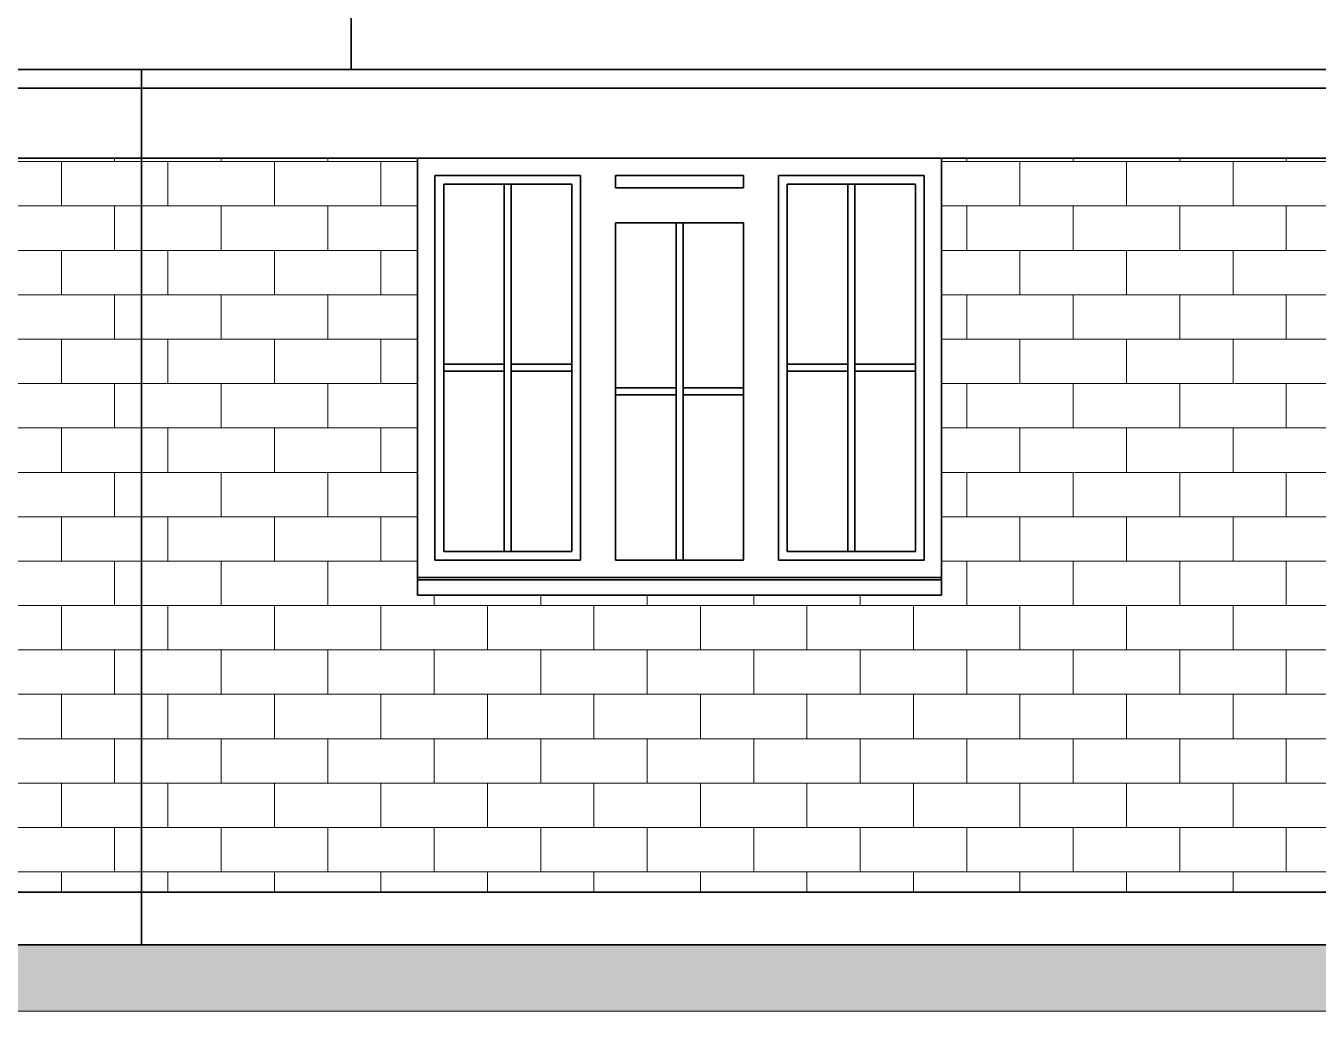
# Model space of a CAD drawing. Header units: millimetres. Extents: x 102766 to 172228, y -127504 to -81044.
# Drawn here: x 112370 to 116068, y -103395 to -100577 of the extents above; entities that cross this region are included whole.
import ezdxf

# ---------------------------------------------------------------- set-up
doc = ezdxf.new("R2010")
doc.units = ezdxf.units.MM
doc.header["$MEASUREMENT"] = 0
doc.layers.add('2D Drafting - General_Pen_No__105', color=7, linetype='Continuous', lineweight=13, true_color=0xcae6ff)
doc.layers.add('2D Drafting - General_Pen_No__82', color=7, linetype='Continuous', lineweight=20, true_color=0xaaaaaa)
doc.layers.add('Shell - Roof_Pen_No__21', color=7, linetype='Continuous', lineweight=35)
doc.layers.add('Structural - Bearing_Pen_No__21', color=7, linetype='Continuous', lineweight=35)
pattern_1 = [(0, (0, 0), (0, 127), []), (90, (0, 0), (-304.8, 0), [127, -127]), (90, (152.4, 127), (-304.8, 0), [127, -127])]

msp = doc.modelspace()

# ---------------------------------------------------------------- hatches: boundary and pattern name
at = {"layer": '2D Drafting - General_Pen_No__82', "linetype": 'Continuous'}
h = msp.add_hatch(dxfattribs=at)
h.set_pattern_fill('Shingle', color=256, style=0, pattern_type=2)
h.set_pattern_definition(pattern_1)
h.paths.add_polyline_path([(112193.3, -100954.9), (112193.3, -103054.9), (112700.6, -103054.9), (112700.6, -100954.9)])
h = msp.add_hatch(dxfattribs=at)
h.set_pattern_fill('Shingle', color=256, style=0, pattern_type=2)
h.set_pattern_definition(pattern_1)
h.paths.add_polyline_path([(112700.6, -100954.9), (113490.3, -100954.9), (113490.3, -102204.9), (114990.3, -102204.9), (114990.3, -100954.9), (116876.8, -100954.9), (116876.8, -102204.9), (118376.8, -102204.9), (118376.8, -100954.9), (119251.6, -100954.9), (119251.6, -103054.9), (112700.6, -103054.9)])
msp.add_hatch(color=256, dxfattribs=at).paths.add_polyline_path([(104382.7, -103204.9), (119833.1, -103204.9), (119833.1, -103395), (104382.7, -103395)])

# ---------------------------------------------------------------- linework, layer by layer
at = {"layer": '2D Drafting - General_Pen_No__105', "linetype": 'Continuous', "flags": 128}
for points in [[(112193.3, -100954.9), (112193.3, -103054.9), (112700.6, -103054.9), (112700.6, -100954.9)], [(112700.6, -100954.9), (113490.3, -100954.9), (113490.3, -102204.9), (114990.3, -102204.9), (114990.3, -100954.9), (116876.8, -100954.9), (116876.8, -102204.9), (118376.8, -102204.9), (118376.8, -100954.9), (119251.6, -100954.9), (119251.6, -103054.9), (112700.6, -103054.9)], [(104382.7, -103204.9), (119833.1, -103204.9), (119833.1, -103395), (104382.7, -103395)]]:
    msp.add_lwpolyline(points, close=True, dxfattribs=at)
at = {"layer": 'Shell - Roof_Pen_No__21', "linetype": 'Continuous'}
for p, q in [((113300.6, -100472.1), (113300.6, -100701.3)), ((113300.6, -100701.3), (107601, -100701.3)), ((113300.6, -100701.3), (113300.6, -100701.3)), ((119851.6, -100701.3), (113300.6, -100701.3))]:
    msp.add_line(p, q, dxfattribs=at)
at = {"layer": 'Structural - Bearing_Pen_No__21', "linetype": 'Continuous'}
for p, q in [((112700.6, -103054.9), (112700.6, -100701.3)), ((119251.6, -100754.9), (105251.2, -100754.9)), ((119251.8, -100954.9), (105251.4, -100954.9)), ((113490.3, -100954.9), (113490.3, -102104.9)), ((114990.3, -100954.9), (113490.3, -100954.9)), ((113490.3, -100954.9), (113490.3, -101004.9)), ((114990.3, -102104.9), (114990.3, -100954.9)), ((114990.3, -101004.9), (114990.3, -100954.9)), ((113540.3, -102104.9), (113540.3, -101004.9)), ((113540.3, -101004.9), (113957, -101004.9)), ((113565.3, -101029.9), (113565.3, -102079.9)), ((113932, -101029.9), (113565.3, -101029.9)), ((113738.6, -101544.9), (113738.6, -101029.9)), ((113758.6, -101029.9), (113758.6, -101544.9)), ((113932, -102079.9), (113932, -101029.9)), ((113957, -101004.9), (113957, -102104.9)), ((114057, -101039.9), (114057, -101004.9)), ((114057, -101004.9), (114423.6, -101004.9)), ((114423.6, -101004.9), (114423.6, -101039.9)), ((114523.6, -102104.9), (114523.6, -101004.9)), ((114523.6, -101004.9), (114940.3, -101004.9)), ((114548.6, -101029.9), (114548.6, -102079.9)), ((114915.3, -101029.9), (114548.6, -101029.9)), ((114722, -101544.9), (114722, -101029.9)), ((114742, -101029.9), (114742, -101544.9)), ((114915.3, -102079.9), (114915.3, -101029.9)), ((114940.3, -101004.9), (114940.3, -102104.9)), ((114423.6, -101039.9), (114057, -101039.9)), ((114057, -102104.9), (114057, -101139.9)), ((114057, -101139.9), (114423.6, -101139.9)), ((114230.3, -101612.4), (114230.3, -101139.9)), ((114250.3, -101139.9), (114250.3, -101612.4)), ((114423.6, -101139.9), (114423.6, -102104.9)), ((113565.3, -101544.9), (113738.6, -101544.9)), ((113738.6, -101544.9), (113738.6, -101564.9)), ((113758.6, -101564.9), (113758.6, -101544.9)), ((113758.6, -101544.9), (113932, -101544.9)), ((114548.6, -101544.9), (114722, -101544.9)), ((114722, -101544.9), (114722, -101564.9)), ((114742, -101564.9), (114742, -101544.9)), ((114742, -101544.9), (114915.3, -101544.9)), ((113738.6, -101564.9), (113565.3, -101564.9)), ((113738.6, -102079.9), (113738.6, -101564.9)), ((113758.6, -101564.9), (113758.6, -102079.9)), ((113932, -101564.9), (113758.6, -101564.9)), ((114722, -101564.9), (114548.6, -101564.9)), ((114722, -102079.9), (114722, -101564.9)), ((114742, -101564.9), (114742, -102079.9)), ((114915.3, -101564.9), (114742, -101564.9)), ((114057, -101612.4), (114230.3, -101612.4)), ((114230.3, -101612.4), (114230.3, -101632.4)), ((114250.3, -101632.4), (114250.3, -101612.4)), ((114250.3, -101612.4), (114423.6, -101612.4)), ((114230.3, -101632.4), (114057, -101632.4)), ((114230.3, -102104.9), (114230.3, -101632.4)), ((114250.3, -101632.4), (114250.3, -102104.9)), ((114423.6, -101632.4), (114250.3, -101632.4)), ((113490.3, -102104.9), (113490.3, -102154.9)), ((113957, -102104.9), (113540.3, -102104.9)), ((113565.3, -102079.9), (113932, -102079.9)), ((114423.6, -102104.9), (114057, -102104.9)), ((114940.3, -102104.9), (114523.6, -102104.9)), ((114548.6, -102079.9), (114915.3, -102079.9)), ((114990.3, -102154.9), (114990.3, -102104.9)), ((113490.3, -102161.2), (113490.3, -102154.9)), ((113490.3, -102154.9), (114990.3, -102154.9)), ((114990.3, -102161.2), (113490.3, -102161.2)), ((113490.3, -102204.9), (113490.3, -102161.2)), ((114990.3, -102154.9), (114990.3, -102161.2)), ((114990.3, -102204.9), (114990.3, -102161.2)), ((114990.3, -102204.9), (113490.3, -102204.9)), ((112700.6, -103054.9), (112193.3, -103054.9)), ((115850.4, -103054.9), (112700.6, -103054.9)), ((112700.6, -103204.9), (112700.6, -103054.9)), ((119251.6, -103054.9), (115850.4, -103054.9)), ((108201, -103204.9), (112700.6, -103204.9)), ((112700.6, -103204.9), (119251.6, -103204.9))]:
    msp.add_line(p, q, dxfattribs=at)

doc.saveas('drawing.dxf')
